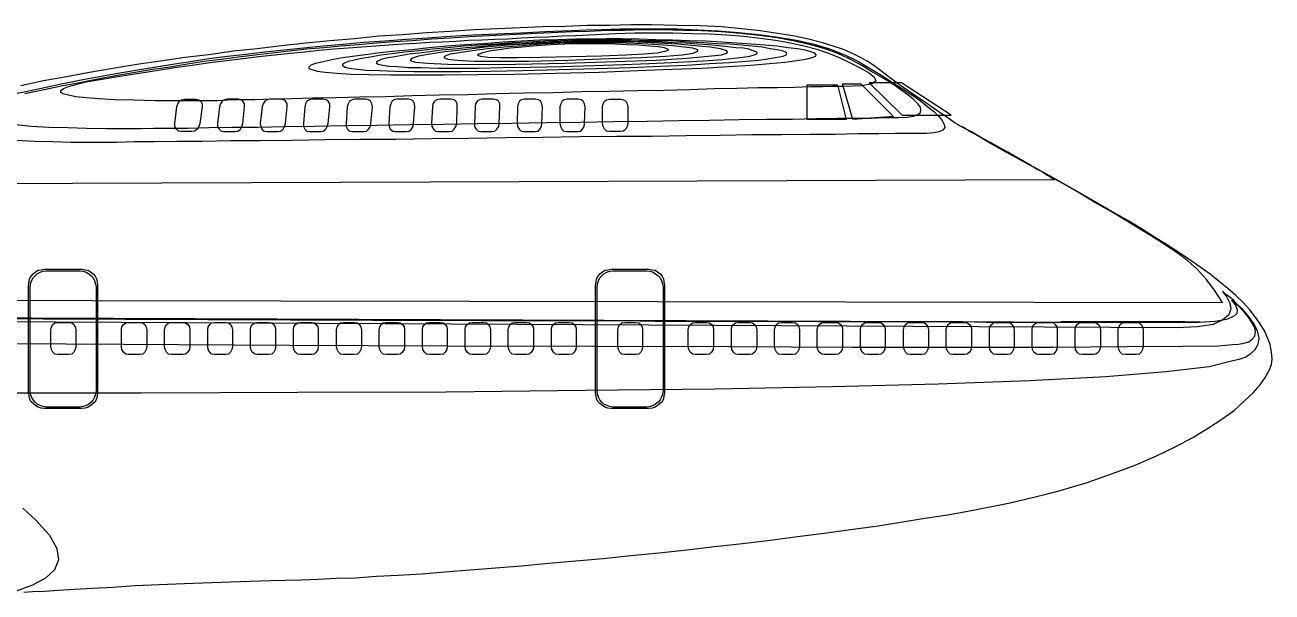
# Model space of a CAD drawing. Header units: millimetres. Extents: x -2022 to -1899, y 1897 to 1925.
# Drawn here: x -1930.94 to -1899, y 1897.37 to 1911.91 of the extents above; entities that cross this region are included whole.
import ezdxf

# ---------------------------------------------------------------- set-up
doc = ezdxf.new("R2010")
doc.units = ezdxf.units.MM
doc.header["$LTSCALE"] = 10
doc.layers.add('Aeronaves', color=2, linetype='Continuous')

msp = doc.modelspace()

# ---------------------------------------------------------------- linework, layer by layer
at = {"layer": 'Aeronaves'}
for points in [[(-1931.406, 1910.105), (-1930.923, 1910.206), (-1930.44, 1910.308), (-1929.97, 1910.41), (-1929.5, 1910.499), (-1929.03, 1910.587), (-1928.56, 1910.676), (-1928.102, 1910.753), (-1927.632, 1910.829), (-1927.162, 1910.905), (-1926.705, 1910.969), (-1926.235, 1911.045), (-1925.752, 1911.108), (-1925.282, 1911.159), (-1924.799, 1911.223), (-1924.304, 1911.274), (-1923.808, 1911.324), (-1923.3, 1911.375), (-1922.792, 1911.413), (-1922.271, 1911.464), (-1921.725, 1911.502), (-1921.178, 1911.54), (-1920.619, 1911.578), (-1920.047, 1911.617), (-1919.463, 1911.655), (-1918.853, 1911.68), (-1918.243, 1911.706), (-1917.608, 1911.744), (-1916.947, 1911.769), (-1916.566, 1911.782), (-1916.16, 1911.794), (-1915.702, 1911.807), (-1915.232, 1911.807), (-1914.737, 1911.807), (-1914.229, 1911.807), (-1913.708, 1911.782), (-1913.187, 1911.756), (-1912.666, 1911.718), (-1912.145, 1911.667), (-1911.649, 1911.591), (-1911.179, 1911.515), (-1910.722, 1911.413), (-1910.303, 1911.286), (-1909.922, 1911.134), (-1909.591, 1910.969), (-1909.286, 1910.791), (-1908.994, 1910.613), (-1908.715, 1910.435), (-1908.46, 1910.27), (-1908.219, 1910.118), (-1908.003, 1909.965), (-1907.813, 1909.813), (-1907.66, 1909.686), (-1907.533, 1909.559), (-1907.444, 1909.457), (-1907.393, 1909.356), (-1907.381, 1909.279), (-1907.431, 1909.216), (-1907.52, 1909.165), (-1907.66, 1909.14), (-1907.851, 1909.127), (-1908.016, 1909.127), (-1908.283, 1909.127), (-1908.638, 1909.127), (-1909.07, 1909.114), (-1909.591, 1909.114), (-1910.188, 1909.101), (-1910.836, 1909.101), (-1911.561, 1909.089), (-1912.323, 1909.089), (-1913.136, 1909.076), (-1914, 1909.063), (-1914.877, 1909.051), (-1915.791, 1909.051), (-1916.731, 1909.038), (-1917.672, 1909.025), (-1918.624, 1909.013), (-1919.577, 1909), (-1920.518, 1908.987), (-1921.445, 1908.974), (-1922.36, 1908.974), (-1923.249, 1908.962), (-1924.1, 1908.949), (-1924.913, 1908.936), (-1925.676, 1908.936), (-1926.387, 1908.924), (-1927.048, 1908.924), (-1927.632, 1908.911), (-1928.141, 1908.911), (-1928.585, 1908.898), (-1928.928, 1908.898), (-1929.182, 1908.898), (-1929.348, 1908.898), (-1929.767, 1908.898), (-1930.224, 1908.911), (-1930.694, 1908.924), (-1931.164, 1908.949)], [(-1904.56, 1907.945), (-1904.598, 1907.958), (-1904.649, 1907.983), (-1904.7, 1908.022), (-1904.763, 1908.06), (-1904.827, 1908.098), (-1904.903, 1908.149), (-1904.992, 1908.199), (-1905.106, 1908.263), (-1905.538, 1908.504), (-1905.919, 1908.708), (-1906.25, 1908.898), (-1906.529, 1909.063), (-1906.745, 1909.19), (-1906.91, 1909.279), (-1907.012, 1909.33), (-1907.05, 1909.356), (-1907.114, 1909.394), (-1907.292, 1909.521), (-1907.558, 1909.699), (-1907.863, 1909.915), (-1908.206, 1910.143), (-1908.537, 1910.371), (-1908.829, 1910.587), (-1909.058, 1910.765), (-1909.197, 1910.867), (-1909.363, 1910.981), (-1909.553, 1911.083), (-1909.756, 1911.185), (-1909.998, 1911.286), (-1910.265, 1911.375), (-1910.57, 1911.464), (-1910.9, 1911.553), (-1911.268, 1911.629), (-1911.662, 1911.693), (-1912.107, 1911.756), (-1912.577, 1911.807), (-1913.098, 1911.858), (-1913.644, 1911.883), (-1914.241, 1911.896), (-1914.889, 1911.909), (-1915.423, 1911.909), (-1915.969, 1911.896), (-1916.528, 1911.896), (-1917.1, 1911.871), (-1917.672, 1911.858), (-1918.256, 1911.833), (-1918.84, 1911.807), (-1919.438, 1911.782), (-1920.047, 1911.744), (-1920.657, 1911.706), (-1921.267, 1911.655), (-1921.877, 1911.617), (-1922.5, 1911.553), (-1923.122, 1911.502), (-1923.745, 1911.439), (-1924.367, 1911.375), (-1924.99, 1911.299), (-1925.612, 1911.235), (-1926.235, 1911.146), (-1926.845, 1911.07), (-1927.467, 1910.981), (-1928.077, 1910.892), (-1928.687, 1910.791), (-1929.284, 1910.689), (-1929.881, 1910.575), (-1930.466, 1910.473), (-1931.05, 1910.346)], [(-1930.974, 1897.375), (-1930.745, 1897.387), (-1930.44, 1897.4), (-1930.084, 1897.426), (-1929.678, 1897.451), (-1929.208, 1897.476), (-1928.687, 1897.502), (-1928.115, 1897.54), (-1927.505, 1897.565), (-1926.857, 1897.591), (-1926.159, 1897.616), (-1925.422, 1897.642), (-1924.659, 1897.667), (-1923.859, 1897.692), (-1923.427, 1897.705), (-1922.97, 1897.731), (-1922.474, 1897.743), (-1921.94, 1897.781), (-1921.381, 1897.807), (-1920.784, 1897.845), (-1920.174, 1897.896), (-1919.539, 1897.946), (-1918.891, 1897.997), (-1918.218, 1898.048), (-1917.532, 1898.112), (-1916.833, 1898.175), (-1916.134, 1898.239), (-1915.423, 1898.315), (-1914.699, 1898.378), (-1913.987, 1898.455), (-1913.276, 1898.544), (-1912.564, 1898.62), (-1911.853, 1898.709), (-1911.154, 1898.798), (-1910.468, 1898.887), (-1909.795, 1898.976), (-1909.147, 1899.065), (-1908.511, 1899.166), (-1907.889, 1899.268), (-1907.304, 1899.357), (-1906.745, 1899.458), (-1906.212, 1899.56), (-1905.704, 1899.662), (-1905.246, 1899.776), (-1904.814, 1899.878), (-1904.42, 1899.979), (-1903.734, 1900.183), (-1903.086, 1900.411), (-1902.502, 1900.627), (-1901.956, 1900.869), (-1901.473, 1901.097), (-1901.028, 1901.339), (-1900.622, 1901.58), (-1900.278, 1901.809), (-1899.961, 1902.038), (-1899.707, 1902.266), (-1899.478, 1902.482), (-1899.3, 1902.685), (-1899.173, 1902.876), (-1899.071, 1903.054), (-1899.008, 1903.206), (-1898.995, 1903.346), (-1899.008, 1903.524), (-1899.046, 1903.715), (-1899.11, 1903.892), (-1899.186, 1904.07), (-1899.3, 1904.248), (-1899.427, 1904.426), (-1899.567, 1904.604), (-1899.732, 1904.794), (-1899.923, 1904.972), (-1900.126, 1905.15), (-1900.342, 1905.328), (-1900.583, 1905.519), (-1900.837, 1905.697), (-1901.104, 1905.887), (-1901.384, 1906.078), (-1901.676, 1906.268), (-1902.006, 1906.472), (-1902.362, 1906.7), (-1902.769, 1906.942), (-1903.188, 1907.183), (-1903.633, 1907.437), (-1904.077, 1907.691), (-1904.522, 1907.945), (-1904.967, 1908.199), (-1905.386, 1908.428), (-1905.767, 1908.644), (-1906.123, 1908.847), (-1906.44, 1909.013), (-1906.694, 1909.165), (-1906.885, 1909.267), (-1907.012, 1909.33), (-1907.05, 1909.356), (-1907.114, 1909.394), (-1907.292, 1909.521), (-1907.558, 1909.699), (-1907.863, 1909.915), (-1908.206, 1910.143), (-1908.537, 1910.371), (-1908.829, 1910.587), (-1909.058, 1910.765), (-1909.197, 1910.867), (-1909.363, 1910.981), (-1909.553, 1911.083), (-1909.756, 1911.185), (-1909.998, 1911.286), (-1910.265, 1911.375), (-1910.57, 1911.464), (-1910.9, 1911.553), (-1911.268, 1911.629), (-1911.662, 1911.693), (-1912.107, 1911.756), (-1912.577, 1911.807), (-1913.098, 1911.858), (-1913.644, 1911.883), (-1914.241, 1911.896), (-1914.889, 1911.909), (-1915.423, 1911.909), (-1915.969, 1911.896), (-1916.528, 1911.896), (-1917.1, 1911.871), (-1917.672, 1911.858), (-1918.256, 1911.833), (-1918.84, 1911.807), (-1919.438, 1911.782), (-1920.047, 1911.744), (-1920.657, 1911.706), (-1921.267, 1911.655), (-1921.877, 1911.617), (-1922.5, 1911.553), (-1923.122, 1911.502), (-1923.745, 1911.439), (-1924.367, 1911.375), (-1924.99, 1911.299), (-1925.612, 1911.235), (-1926.235, 1911.146), (-1926.845, 1911.07), (-1927.467, 1910.981), (-1928.077, 1910.892), (-1928.687, 1910.791), (-1929.284, 1910.689), (-1929.881, 1910.575), (-1930.466, 1910.473), (-1931.05, 1910.346)], [(-1900.266, 1904.794), (-1900.469, 1905.112), (-1900.685, 1905.392), (-1900.914, 1905.646), (-1901.155, 1905.862), (-1901.397, 1906.052), (-1901.651, 1906.217), (-1901.879, 1906.37), (-1902.108, 1906.51), (-1902.413, 1906.7), (-1902.769, 1906.916), (-1903.137, 1907.132), (-1903.531, 1907.361), (-1903.938, 1907.602), (-1904.357, 1907.844), (-1904.763, 1908.072), (-1905.157, 1908.301), (-1905.538, 1908.517), (-1905.894, 1908.708), (-1906.212, 1908.898), (-1906.491, 1909.051), (-1906.733, 1909.178), (-1906.898, 1909.279), (-1907.012, 1909.33), (-1907.05, 1909.356), (-1907.114, 1909.394), (-1907.292, 1909.521), (-1907.558, 1909.699), (-1907.863, 1909.915), (-1908.206, 1910.143), (-1908.537, 1910.371), (-1908.829, 1910.587), (-1909.058, 1910.765), (-1909.197, 1910.867), (-1909.363, 1910.981), (-1909.553, 1911.083), (-1909.756, 1911.185), (-1909.998, 1911.286), (-1910.265, 1911.375), (-1910.57, 1911.464), (-1910.9, 1911.553), (-1911.268, 1911.629), (-1911.662, 1911.693), (-1912.107, 1911.756), (-1912.577, 1911.807), (-1913.098, 1911.858), (-1913.644, 1911.883), (-1914.241, 1911.896), (-1914.889, 1911.909), (-1915.423, 1911.909), (-1915.969, 1911.896), (-1916.528, 1911.896), (-1917.1, 1911.871), (-1917.672, 1911.858), (-1918.256, 1911.833), (-1918.84, 1911.807), (-1919.438, 1911.782), (-1920.047, 1911.744), (-1920.657, 1911.706), (-1921.267, 1911.655), (-1921.877, 1911.617), (-1922.5, 1911.553), (-1923.122, 1911.502), (-1923.745, 1911.439), (-1924.367, 1911.375), (-1924.99, 1911.299), (-1925.612, 1911.235), (-1926.235, 1911.146), (-1926.845, 1911.07), (-1927.467, 1910.981), (-1928.077, 1910.892), (-1928.687, 1910.791), (-1929.284, 1910.689), (-1929.881, 1910.575), (-1930.466, 1910.473), (-1931.05, 1910.346)], [(-1928.331, 1909.254), (-1928.191, 1909.254), (-1927.963, 1909.254), (-1927.645, 1909.267), (-1927.251, 1909.267), (-1926.768, 1909.267), (-1926.235, 1909.279), (-1925.638, 1909.292), (-1924.977, 1909.292), (-1924.278, 1909.305), (-1923.529, 1909.317), (-1922.741, 1909.33), (-1921.915, 1909.343), (-1921.077, 1909.356), (-1920.213, 1909.368), (-1919.349, 1909.381), (-1918.472, 1909.394), (-1917.583, 1909.406), (-1916.719, 1909.419), (-1915.855, 1909.432), (-1915.004, 1909.445), (-1914.19, 1909.457), (-1913.403, 1909.47), (-1912.653, 1909.483), (-1911.942, 1909.495), (-1911.281, 1909.495), (-1910.684, 1909.508), (-1910.138, 1909.521), (-1909.667, 1909.521), (-1909.261, 1909.521), (-1908.943, 1909.533), (-1908.702, 1909.533), (-1908.562, 1909.533), (-1908.346, 1909.546), (-1908.181, 1909.572), (-1908.067, 1909.61), (-1908.003, 1909.661), (-1907.99, 1909.724), (-1908.003, 1909.8), (-1908.067, 1909.889), (-1908.168, 1909.991), (-1908.295, 1910.092), (-1908.448, 1910.206), (-1908.626, 1910.333), (-1908.816, 1910.46), (-1909.032, 1910.587), (-1909.274, 1910.727), (-1909.502, 1910.867), (-1909.756, 1911.007), (-1910.074, 1911.159), (-1910.417, 1911.286), (-1910.811, 1911.401), (-1911.23, 1911.49), (-1911.675, 1911.578), (-1912.132, 1911.642), (-1912.615, 1911.693), (-1913.111, 1911.731), (-1913.606, 1911.756), (-1914.102, 1911.769), (-1914.597, 1911.782), (-1915.092, 1911.782), (-1915.575, 1911.769), (-1916.045, 1911.769), (-1916.49, 1911.744), (-1916.909, 1911.731), (-1917.468, 1911.706), (-1918.002, 1911.68), (-1918.536, 1911.655), (-1919.056, 1911.629), (-1919.552, 1911.604), (-1920.047, 1911.566), (-1920.53, 1911.54), (-1921.013, 1911.502), (-1921.483, 1911.477), (-1921.94, 1911.439), (-1922.398, 1911.401), (-1922.843, 1911.362), (-1923.287, 1911.324), (-1923.732, 1911.286), (-1924.177, 1911.235), (-1924.609, 1911.185), (-1925.041, 1911.134), (-1925.472, 1911.083), (-1925.917, 1911.019), (-1926.349, 1910.969), (-1926.781, 1910.905), (-1927.226, 1910.829), (-1927.67, 1910.765), (-1928.115, 1910.689), (-1928.573, 1910.613), (-1929.03, 1910.524), (-1929.5, 1910.435), (-1929.97, 1910.346), (-1930.453, 1910.244), (-1930.948, 1910.143)], [(-1929.068, 1910.499), (-1928.56, 1910.587), (-1928.064, 1910.664), (-1927.582, 1910.74), (-1927.111, 1910.816), (-1926.654, 1910.88), (-1926.209, 1910.943), (-1925.777, 1910.994), (-1925.358, 1911.045), (-1924.952, 1911.096), (-1924.545, 1911.146), (-1924.151, 1911.185), (-1923.77, 1911.223), (-1923.402, 1911.261), (-1923.033, 1911.299), (-1922.665, 1911.324), (-1922.309, 1911.35), (-1921.953, 1911.375), (-1921.61, 1911.401), (-1921.267, 1911.426), (-1920.924, 1911.439), (-1920.581, 1911.464), (-1920.251, 1911.477), (-1919.908, 1911.49), (-1919.577, 1911.515), (-1919.234, 1911.528), (-1918.904, 1911.54), (-1918.561, 1911.553), (-1918.231, 1911.578), (-1917.888, 1911.591), (-1917.532, 1911.604), (-1917.189, 1911.629), (-1916.833, 1911.642), (-1916.325, 1911.667), (-1915.817, 1911.693), (-1915.321, 1911.706), (-1914.826, 1911.706), (-1914.343, 1911.706), (-1913.86, 1911.693), (-1913.403, 1911.68), (-1912.958, 1911.655), (-1912.526, 1911.617), (-1912.107, 1911.566), (-1911.713, 1911.515), (-1911.332, 1911.451), (-1910.989, 1911.375), (-1910.658, 1911.286), (-1910.354, 1911.185), (-1910.087, 1911.07), (-1909.82, 1910.943), (-1909.566, 1910.816), (-1909.337, 1910.689), (-1909.185, 1910.575), (-1909.147, 1910.473), (-1909.235, 1910.397), (-1909.502, 1910.346), (-1909.972, 1910.333), (-1910.074, 1910.333), (-1910.252, 1910.333), (-1910.506, 1910.321), (-1910.836, 1910.321), (-1911.217, 1910.308), (-1911.662, 1910.295), (-1912.158, 1910.295), (-1912.704, 1910.283), (-1913.288, 1910.27), (-1913.911, 1910.244), (-1914.572, 1910.232), (-1915.258, 1910.219), (-1915.956, 1910.206), (-1916.681, 1910.194), (-1917.405, 1910.168), (-1918.142, 1910.156), (-1918.879, 1910.143), (-1919.603, 1910.118), (-1920.327, 1910.105), (-1921.026, 1910.092), (-1921.699, 1910.067), (-1922.36, 1910.054), (-1922.982, 1910.042), (-1923.567, 1910.029), (-1924.113, 1910.016), (-1924.609, 1910.004), (-1925.053, 1909.991), (-1925.434, 1909.991), (-1925.752, 1909.978), (-1926.006, 1909.965), (-1926.184, 1909.965), (-1926.286, 1909.965), (-1926.984, 1909.965), (-1927.607, 1909.965), (-1928.153, 1909.978), (-1928.636, 1909.991), (-1929.043, 1910.016), (-1929.373, 1910.042), (-1929.64, 1910.067), (-1929.83, 1910.105), (-1929.97, 1910.143), (-1930.021, 1910.181), (-1930.021, 1910.232), (-1929.957, 1910.283), (-1929.83, 1910.333), (-1929.64, 1910.384), (-1929.386, 1910.448), (-1929.068, 1910.499)], [(-1916.833, 1911.54), (-1917.29, 1911.528), (-1917.748, 1911.515), (-1918.231, 1911.49), (-1918.701, 1911.464), (-1919.184, 1911.426), (-1919.666, 1911.401), (-1920.136, 1911.362), (-1920.594, 1911.324), (-1921.026, 1911.274), (-1921.445, 1911.235), (-1921.852, 1911.197), (-1922.22, 1911.146), (-1922.55, 1911.096), (-1922.855, 1911.058), (-1923.122, 1911.007), (-1923.338, 1910.956), (-1923.503, 1910.918), (-1923.618, 1910.88), (-1923.668, 1910.829), (-1923.668, 1910.791), (-1923.592, 1910.765), (-1923.452, 1910.727), (-1923.249, 1910.702), (-1922.957, 1910.676), (-1922.588, 1910.651), (-1922.131, 1910.638), (-1921.572, 1910.626), (-1920.937, 1910.626), (-1920.2, 1910.626), (-1919.349, 1910.638), (-1918.396, 1910.651), (-1917.341, 1910.676), (-1916.236, 1910.702), (-1915.245, 1910.74), (-1914.368, 1910.778), (-1913.593, 1910.803), (-1912.92, 1910.842), (-1912.348, 1910.88), (-1911.865, 1910.918), (-1911.472, 1910.956), (-1911.167, 1910.994), (-1910.938, 1911.032), (-1910.773, 1911.07), (-1910.684, 1911.108), (-1910.671, 1911.146), (-1910.709, 1911.185), (-1910.811, 1911.223), (-1910.951, 1911.261), (-1911.154, 1911.299), (-1911.395, 1911.324), (-1911.675, 1911.362), (-1911.992, 1911.388), (-1912.336, 1911.413), (-1912.704, 1911.439), (-1913.098, 1911.464), (-1913.504, 1911.49), (-1913.924, 1911.502), (-1914.356, 1911.515), (-1914.788, 1911.528), (-1915.207, 1911.54), (-1915.639, 1911.553), (-1916.045, 1911.553), (-1916.452, 1911.54), (-1916.833, 1911.54)], [(-1916.833, 1911.54), (-1917.29, 1911.528), (-1917.748, 1911.515), (-1918.231, 1911.49), (-1918.701, 1911.464), (-1919.184, 1911.426), (-1919.666, 1911.401), (-1920.136, 1911.362), (-1920.594, 1911.324), (-1921.026, 1911.274), (-1921.445, 1911.235), (-1921.852, 1911.197), (-1922.22, 1911.146), (-1922.55, 1911.096), (-1922.855, 1911.058), (-1923.122, 1911.007), (-1923.338, 1910.956), (-1923.503, 1910.918), (-1923.618, 1910.88), (-1923.668, 1910.829), (-1923.668, 1910.791), (-1923.592, 1910.765), (-1923.452, 1910.727), (-1923.249, 1910.702), (-1922.957, 1910.676), (-1922.588, 1910.651), (-1922.131, 1910.638), (-1921.572, 1910.626), (-1920.937, 1910.626), (-1920.2, 1910.626), (-1919.349, 1910.638), (-1918.396, 1910.651), (-1917.341, 1910.676), (-1916.236, 1910.702), (-1915.245, 1910.74), (-1914.368, 1910.778), (-1913.593, 1910.803), (-1912.92, 1910.842), (-1912.348, 1910.88), (-1911.865, 1910.918), (-1911.472, 1910.956), (-1911.167, 1910.994), (-1910.938, 1911.032), (-1910.773, 1911.07), (-1910.684, 1911.108), (-1910.671, 1911.146), (-1910.709, 1911.185), (-1910.811, 1911.223), (-1910.951, 1911.261), (-1911.154, 1911.299), (-1911.395, 1911.324), (-1911.675, 1911.362), (-1911.992, 1911.388), (-1912.336, 1911.413), (-1912.704, 1911.439), (-1913.098, 1911.464), (-1913.504, 1911.49), (-1913.924, 1911.502), (-1914.356, 1911.515), (-1914.788, 1911.528), (-1915.207, 1911.54), (-1915.639, 1911.553), (-1916.045, 1911.553), (-1916.452, 1911.54), (-1916.833, 1911.54)], [(-1917.265, 1910.765), (-1916.299, 1910.791), (-1915.436, 1910.816), (-1914.661, 1910.854), (-1913.987, 1910.88), (-1913.403, 1910.918), (-1912.895, 1910.943), (-1912.475, 1910.981), (-1912.132, 1911.007), (-1911.865, 1911.045), (-1911.662, 1911.083), (-1911.522, 1911.108), (-1911.446, 1911.146), (-1911.421, 1911.185), (-1911.459, 1911.21), (-1911.548, 1911.248), (-1911.675, 1911.274), (-1911.853, 1911.299), (-1912.056, 1911.337), (-1912.31, 1911.362), (-1912.577, 1911.388), (-1912.882, 1911.413), (-1913.212, 1911.426), (-1913.555, 1911.451), (-1913.911, 1911.464), (-1914.279, 1911.49), (-1914.648, 1911.502), (-1915.029, 1911.502), (-1915.397, 1911.515), (-1915.779, 1911.515), (-1916.134, 1911.528), (-1916.49, 1911.515), (-1916.82, 1911.515), (-1917.214, 1911.502), (-1917.621, 1911.49), (-1918.04, 1911.464), (-1918.459, 1911.451), (-1918.879, 1911.413), (-1919.298, 1911.388), (-1919.704, 1911.362), (-1920.111, 1911.324), (-1920.492, 1911.286), (-1920.861, 1911.248), (-1921.216, 1911.21), (-1921.534, 1911.172), (-1921.826, 1911.134), (-1922.093, 1911.083), (-1922.322, 1911.045), (-1922.512, 1911.007), (-1922.652, 1910.969), (-1922.754, 1910.931), (-1922.804, 1910.892), (-1922.804, 1910.867), (-1922.741, 1910.829), (-1922.627, 1910.803), (-1922.436, 1910.778), (-1922.182, 1910.753), (-1921.852, 1910.74), (-1921.458, 1910.727), (-1920.975, 1910.715), (-1920.416, 1910.715), (-1919.768, 1910.715), (-1919.018, 1910.727), (-1918.193, 1910.74), (-1917.265, 1910.765)], [(-1917.189, 1910.842), (-1916.363, 1910.867), (-1915.613, 1910.892), (-1914.953, 1910.918), (-1914.381, 1910.943), (-1913.873, 1910.969), (-1913.441, 1910.994), (-1913.085, 1911.019), (-1912.78, 1911.058), (-1912.551, 1911.083), (-1912.374, 1911.108), (-1912.259, 1911.146), (-1912.196, 1911.172), (-1912.183, 1911.197), (-1912.208, 1911.223), (-1912.285, 1911.248), (-1912.399, 1911.286), (-1912.539, 1911.312), (-1912.729, 1911.324), (-1912.933, 1911.35), (-1913.174, 1911.375), (-1913.428, 1911.401), (-1913.708, 1911.413), (-1914, 1911.439), (-1914.305, 1911.451), (-1914.622, 1911.464), (-1914.94, 1911.477), (-1915.27, 1911.477), (-1915.588, 1911.49), (-1915.906, 1911.49), (-1916.223, 1911.49), (-1916.528, 1911.49), (-1916.808, 1911.49), (-1917.151, 1911.477), (-1917.494, 1911.464), (-1917.849, 1911.451), (-1918.218, 1911.426), (-1918.574, 1911.413), (-1918.929, 1911.388), (-1919.285, 1911.35), (-1919.628, 1911.324), (-1919.959, 1911.286), (-1920.276, 1911.261), (-1920.568, 1911.223), (-1920.848, 1911.185), (-1921.102, 1911.159), (-1921.331, 1911.121), (-1921.521, 1911.083), (-1921.686, 1911.058), (-1921.813, 1911.019), (-1921.902, 1910.981), (-1921.94, 1910.956), (-1921.94, 1910.931), (-1921.89, 1910.905), (-1921.775, 1910.88), (-1921.623, 1910.854), (-1921.407, 1910.842), (-1921.127, 1910.816), (-1920.784, 1910.816), (-1920.365, 1910.803), (-1919.882, 1910.803), (-1919.336, 1910.803), (-1918.701, 1910.816), (-1917.989, 1910.829), (-1917.189, 1910.842)], [(-1917.113, 1910.931), (-1915.804, 1910.969), (-1914.775, 1911.007), (-1913.987, 1911.058), (-1913.441, 1911.108), (-1913.098, 1911.146), (-1912.945, 1911.197), (-1912.958, 1911.248), (-1913.123, 1911.299), (-1913.39, 1911.337), (-1913.771, 1911.375), (-1914.216, 1911.413), (-1914.711, 1911.439), (-1915.245, 1911.464), (-1915.779, 1911.477), (-1916.312, 1911.477), (-1916.795, 1911.477), (-1917.367, 1911.451), (-1917.964, 1911.426), (-1918.574, 1911.388), (-1919.145, 1911.337), (-1919.692, 1911.274), (-1920.174, 1911.223), (-1920.568, 1911.159), (-1920.861, 1911.108), (-1921.038, 1911.045), (-1921.077, 1910.994), (-1920.937, 1910.956), (-1920.632, 1910.931), (-1920.111, 1910.905), (-1919.361, 1910.892), (-1918.37, 1910.905), (-1917.113, 1910.931)], [(-1917.036, 1911.007), (-1915.982, 1911.045), (-1915.156, 1911.07), (-1914.533, 1911.108), (-1914.102, 1911.146), (-1913.822, 1911.185), (-1913.708, 1911.235), (-1913.708, 1911.274), (-1913.835, 1911.312), (-1914.051, 1911.337), (-1914.356, 1911.375), (-1914.711, 1911.401), (-1915.118, 1911.426), (-1915.537, 1911.439), (-1915.969, 1911.451), (-1916.388, 1911.451), (-1916.782, 1911.451), (-1917.24, 1911.439), (-1917.722, 1911.413), (-1918.205, 1911.375), (-1918.663, 1911.337), (-1919.095, 1911.299), (-1919.488, 1911.248), (-1919.806, 1911.197), (-1920.047, 1911.159), (-1920.187, 1911.108), (-1920.213, 1911.07), (-1920.111, 1911.032), (-1919.857, 1911.007), (-1919.438, 1910.981), (-1918.84, 1910.981), (-1918.04, 1910.981), (-1917.036, 1911.007)], [(-1916.77, 1911.426), (-1917.113, 1911.413), (-1917.481, 1911.401), (-1917.837, 1911.375), (-1918.193, 1911.337), (-1918.51, 1911.312), (-1918.802, 1911.274), (-1919.044, 1911.235), (-1919.222, 1911.197), (-1919.323, 1911.159), (-1919.349, 1911.134), (-1919.272, 1911.108), (-1919.082, 1911.083), (-1918.764, 1911.07), (-1918.32, 1911.07), (-1917.722, 1911.083), (-1916.96, 1911.096), (-1916.172, 1911.121), (-1915.55, 1911.146), (-1915.08, 1911.172), (-1914.749, 1911.197), (-1914.546, 1911.235), (-1914.457, 1911.261), (-1914.47, 1911.286), (-1914.559, 1911.324), (-1914.724, 1911.35), (-1914.953, 1911.362), (-1915.22, 1911.388), (-1915.512, 1911.401), (-1915.829, 1911.413), (-1916.16, 1911.426), (-1916.477, 1911.426), (-1916.77, 1911.426)], [(-1908.486, 1910.422), (-1909.312, 1910.422), (-1908.473, 1909.597), (-1907.215, 1909.597), (-1908.486, 1910.422)], [(-1910.125, 1910.371), (-1909.909, 1909.483), (-1910.9, 1909.483), (-1910.9, 1910.371), (-1910.125, 1910.371)], [(-1909.528, 1910.397), (-1908.689, 1909.559), (-1909.731, 1909.483), (-1909.998, 1910.397), (-1909.528, 1910.397)], [(-1926.946, 1909.178), (-1927.01, 1909.19), (-1927.061, 1909.241), (-1927.099, 1909.305), (-1927.099, 1909.381), (-1927.048, 1909.813), (-1927.022, 1909.889), (-1926.984, 1909.953), (-1926.921, 1909.991), (-1926.845, 1910.004), (-1926.552, 1910.004), (-1926.489, 1909.991), (-1926.438, 1909.953), (-1926.4, 1909.889), (-1926.4, 1909.813), (-1926.463, 1909.381), (-1926.489, 1909.305), (-1926.527, 1909.241), (-1926.591, 1909.19), (-1926.667, 1909.178), (-1926.946, 1909.178)], [(-1926.006, 1909.381), (-1926.006, 1909.305), (-1925.968, 1909.241), (-1925.917, 1909.19), (-1925.854, 1909.178), (-1925.561, 1909.178), (-1925.485, 1909.19), (-1925.422, 1909.241), (-1925.384, 1909.305), (-1925.358, 1909.381), (-1925.32, 1909.813), (-1925.32, 1909.889), (-1925.358, 1909.953), (-1925.409, 1909.991), (-1925.472, 1910.004), (-1925.752, 1910.004), (-1925.828, 1909.991), (-1925.892, 1909.953), (-1925.93, 1909.889), (-1925.955, 1909.813), (-1926.006, 1909.381)], [(-1924.913, 1909.381), (-1924.901, 1909.305), (-1924.875, 1909.241), (-1924.812, 1909.19), (-1924.748, 1909.178), (-1924.469, 1909.178), (-1924.393, 1909.19), (-1924.329, 1909.241), (-1924.291, 1909.305), (-1924.266, 1909.381), (-1924.227, 1909.813), (-1924.227, 1909.889), (-1924.266, 1909.953), (-1924.316, 1909.991), (-1924.38, 1910.004), (-1924.672, 1910.004), (-1924.736, 1909.991), (-1924.799, 1909.953), (-1924.837, 1909.889), (-1924.863, 1909.813), (-1924.913, 1909.381)], [(-1923.808, 1909.381), (-1923.808, 1909.305), (-1923.77, 1909.241), (-1923.719, 1909.19), (-1923.656, 1909.178), (-1923.363, 1909.178), (-1923.3, 1909.19), (-1923.236, 1909.241), (-1923.198, 1909.305), (-1923.173, 1909.381), (-1923.135, 1909.813), (-1923.135, 1909.889), (-1923.173, 1909.953), (-1923.224, 1909.991), (-1923.3, 1910.004), (-1923.579, 1910.004), (-1923.656, 1909.991), (-1923.719, 1909.953), (-1923.757, 1909.889), (-1923.77, 1909.813), (-1923.808, 1909.381)], [(-1922.715, 1909.381), (-1922.715, 1909.305), (-1922.677, 1909.241), (-1922.627, 1909.19), (-1922.55, 1909.178), (-1922.271, 1909.178), (-1922.195, 1909.19), (-1922.144, 1909.241), (-1922.093, 1909.305), (-1922.08, 1909.381), (-1922.042, 1909.813), (-1922.055, 1909.889), (-1922.093, 1909.953), (-1922.144, 1909.991), (-1922.207, 1910.004), (-1922.5, 1910.004), (-1922.563, 1909.991), (-1922.627, 1909.953), (-1922.665, 1909.889), (-1922.69, 1909.813), (-1922.715, 1909.381)], [(-1921.623, 1909.381), (-1921.61, 1909.305), (-1921.585, 1909.241), (-1921.521, 1909.19), (-1921.458, 1909.178), (-1921.165, 1909.178), (-1921.102, 1909.19), (-1921.038, 1909.241), (-1921, 1909.305), (-1920.988, 1909.381), (-1920.95, 1909.813), (-1920.962, 1909.889), (-1921, 1909.953), (-1921.051, 1909.991), (-1921.115, 1910.004), (-1921.407, 1910.004), (-1921.483, 1909.991), (-1921.534, 1909.953), (-1921.572, 1909.889), (-1921.597, 1909.813), (-1921.623, 1909.381)], [(-1920.53, 1909.381), (-1920.518, 1909.305), (-1920.479, 1909.241), (-1920.429, 1909.19), (-1920.365, 1909.178), (-1920.073, 1909.178), (-1919.997, 1909.19), (-1919.946, 1909.241), (-1919.908, 1909.305), (-1919.882, 1909.381), (-1919.87, 1909.813), (-1919.87, 1909.889), (-1919.908, 1909.953), (-1919.959, 1909.991), (-1920.035, 1910.004), (-1920.314, 1910.004), (-1920.39, 1909.991), (-1920.454, 1909.953), (-1920.492, 1909.889), (-1920.505, 1909.813), (-1920.53, 1909.381)], [(-1919.425, 1909.381), (-1919.425, 1909.305), (-1919.387, 1909.241), (-1919.336, 1909.19), (-1919.26, 1909.178), (-1918.98, 1909.178), (-1918.904, 1909.19), (-1918.853, 1909.241), (-1918.802, 1909.305), (-1918.79, 1909.381), (-1918.777, 1909.813), (-1918.777, 1909.889), (-1918.815, 1909.953), (-1918.866, 1909.991), (-1918.942, 1910.004), (-1919.234, 1910.004), (-1919.298, 1909.991), (-1919.361, 1909.953), (-1919.399, 1909.889), (-1919.412, 1909.813), (-1919.425, 1909.381)], [(-1918.332, 1909.381), (-1918.32, 1909.305), (-1918.281, 1909.241), (-1918.231, 1909.19), (-1918.167, 1909.178), (-1917.875, 1909.178), (-1917.799, 1909.19), (-1917.748, 1909.241), (-1917.71, 1909.305), (-1917.697, 1909.381), (-1917.684, 1909.813), (-1917.697, 1909.889), (-1917.735, 1909.953), (-1917.786, 1909.991), (-1917.862, 1910.004), (-1918.142, 1910.004), (-1918.218, 1909.991), (-1918.269, 1909.953), (-1918.307, 1909.889), (-1918.32, 1909.813), (-1918.332, 1909.381)], [(-1917.24, 1909.381), (-1917.227, 1909.305), (-1917.189, 1909.241), (-1917.138, 1909.19), (-1917.062, 1909.178), (-1916.782, 1909.178), (-1916.706, 1909.19), (-1916.655, 1909.241), (-1916.617, 1909.305), (-1916.604, 1909.381), (-1916.592, 1909.813), (-1916.604, 1909.889), (-1916.643, 1909.953), (-1916.693, 1909.991), (-1916.77, 1910.004), (-1917.049, 1910.004), (-1917.125, 1909.991), (-1917.176, 1909.953), (-1917.214, 1909.889), (-1917.24, 1909.813), (-1917.24, 1909.381)], [(-1915.969, 1909.178), (-1916.045, 1909.19), (-1916.096, 1909.241), (-1916.134, 1909.305), (-1916.147, 1909.381), (-1916.147, 1909.813), (-1916.134, 1909.889), (-1916.096, 1909.953), (-1916.045, 1909.991), (-1915.969, 1910.004), (-1915.677, 1910.004), (-1915.613, 1909.991), (-1915.55, 1909.953), (-1915.512, 1909.889), (-1915.499, 1909.813), (-1915.499, 1909.381), (-1915.512, 1909.305), (-1915.55, 1909.241), (-1915.613, 1909.19), (-1915.677, 1909.178), (-1915.969, 1909.178)], [(-1931.177, 1909.356), (-1930.77, 1909.317), (-1930.326, 1909.292), (-1929.843, 1909.279), (-1929.36, 1909.267), (-1928.852, 1909.254), (-1928.331, 1909.254)], [(-1975.479, 1907.681), (-1904.56, 1907.945)], [(-1930.847, 1903.74), (-1930.847, 1905.239), (-1930.834, 1905.328), (-1930.821, 1905.404), (-1930.783, 1905.468), (-1930.732, 1905.531), (-1930.669, 1905.582), (-1930.605, 1905.62), (-1930.529, 1905.633), (-1930.44, 1905.646), (-1929.487, 1905.646), (-1929.398, 1905.633), (-1929.322, 1905.62), (-1929.259, 1905.582), (-1929.195, 1905.531), (-1929.144, 1905.468), (-1929.106, 1905.404), (-1929.093, 1905.328), (-1929.081, 1905.239), (-1929.081, 1903.74)], [(-1916.325, 1903.74), (-1916.325, 1905.239), (-1916.312, 1905.328), (-1916.299, 1905.404), (-1916.261, 1905.468), (-1916.211, 1905.531), (-1916.147, 1905.582), (-1916.083, 1905.62), (-1916.007, 1905.633), (-1915.918, 1905.646), (-1914.965, 1905.646), (-1914.877, 1905.633), (-1914.8, 1905.62), (-1914.737, 1905.582), (-1914.673, 1905.531), (-1914.622, 1905.468), (-1914.584, 1905.404), (-1914.572, 1905.328), (-1914.559, 1905.239), (-1914.559, 1903.74)], [(-1930.809, 1903.74), (-1930.809, 1905.201), (-1930.796, 1905.277), (-1930.77, 1905.354), (-1930.732, 1905.43), (-1930.682, 1905.481), (-1930.631, 1905.531), (-1930.554, 1905.569), (-1930.478, 1905.595), (-1930.402, 1905.608), (-1929.538, 1905.608), (-1929.449, 1905.595), (-1929.373, 1905.569), (-1929.309, 1905.531), (-1929.246, 1905.481), (-1929.195, 1905.43), (-1929.157, 1905.354), (-1929.132, 1905.277), (-1929.119, 1905.201), (-1929.119, 1903.715)], [(-1916.287, 1903.74), (-1916.287, 1905.201), (-1916.274, 1905.277), (-1916.249, 1905.354), (-1916.211, 1905.43), (-1916.16, 1905.481), (-1916.109, 1905.531), (-1916.033, 1905.569), (-1915.956, 1905.595), (-1915.88, 1905.608), (-1915.016, 1905.608), (-1914.927, 1905.595), (-1914.851, 1905.569), (-1914.788, 1905.531), (-1914.724, 1905.481), (-1914.673, 1905.43), (-1914.635, 1905.354), (-1914.61, 1905.277), (-1914.597, 1905.201), (-1914.597, 1903.715)], [(-1900.266, 1905.074), (-1900.151, 1904.934), (-1900.075, 1904.782), (-1900.05, 1904.629), (-1900.101, 1904.477), (-1900.253, 1904.35), (-1900.507, 1904.235), (-1900.901, 1904.172), (-1901.447, 1904.147), (-1955.515, 1904.418)], [(-1932.13, 1902.482), (-1927.963, 1902.482), (-1923.961, 1902.495), (-1920.149, 1902.508), (-1916.579, 1902.546), (-1913.263, 1902.584), (-1910.252, 1902.647), (-1907.546, 1902.711), (-1905.208, 1902.8), (-1903.251, 1902.901), (-1901.714, 1903.028), (-1900.609, 1903.156), (-1899.999, 1903.308), (-1899.834, 1903.346), (-1899.681, 1903.397), (-1899.542, 1903.486), (-1899.427, 1903.588), (-1899.351, 1903.727), (-1899.326, 1903.88), (-1899.364, 1904.07), (-1899.478, 1904.286), (-1899.605, 1904.451), (-1899.732, 1904.604), (-1899.872, 1904.731), (-1899.986, 1904.858), (-1900.101, 1904.947), (-1900.19, 1905.01), (-1900.24, 1905.061), (-1900.266, 1905.074)], [(-1958.171, 1904.895), (-1900.266, 1904.794)], [(-1900.037, 1904.858), (-1899.935, 1904.731), (-1899.885, 1904.617), (-1899.897, 1904.515), (-1899.986, 1904.439), (-1900.164, 1904.363), (-1900.456, 1904.312), (-1900.863, 1904.286), (-1901.422, 1904.274), (-1955.942, 1904.494)], [(-1932.854, 1903.753), (-1928.42, 1903.727), (-1924.164, 1903.702), (-1920.124, 1903.689), (-1916.35, 1903.676), (-1912.882, 1903.664), (-1909.744, 1903.651), (-1906.974, 1903.651), (-1904.611, 1903.651), (-1902.705, 1903.664), (-1901.269, 1903.676), (-1900.367, 1903.689), (-1900.012, 1903.715), (-1899.859, 1903.727), (-1899.719, 1903.753), (-1899.592, 1903.791), (-1899.503, 1903.854), (-1899.44, 1903.931), (-1899.415, 1904.032), (-1899.44, 1904.159), (-1899.529, 1904.312), (-1899.605, 1904.426), (-1899.694, 1904.528), (-1899.783, 1904.629), (-1899.859, 1904.706), (-1899.935, 1904.769), (-1899.986, 1904.82), (-1900.024, 1904.845), (-1900.037, 1904.858)], [(-1903.988, 1904.286), (-1904.065, 1904.286), (-1904.242, 1904.286), (-1904.497, 1904.286), (-1904.84, 1904.286), (-1905.272, 1904.286), (-1905.754, 1904.286), (-1906.313, 1904.286), (-1906.923, 1904.299), (-1907.584, 1904.299), (-1908.295, 1904.299), (-1909.045, 1904.299), (-1909.82, 1904.299), (-1910.62, 1904.299), (-1911.446, 1904.312), (-1912.272, 1904.312), (-1913.111, 1904.312), (-1913.949, 1904.312), (-1914.788, 1904.312), (-1915.601, 1904.324), (-1916.401, 1904.324), (-1917.163, 1904.324), (-1917.9, 1904.324), (-1918.599, 1904.324), (-1919.247, 1904.324), (-1919.844, 1904.337), (-1920.39, 1904.337), (-1920.861, 1904.337), (-1921.267, 1904.337), (-1921.585, 1904.337), (-1921.826, 1904.337), (-1921.979, 1904.337), (-1922.029, 1904.337), (-1955.83, 1904.474)], [(-1930.097, 1903.46), (-1930.173, 1903.473), (-1930.224, 1903.524), (-1930.262, 1903.588), (-1930.275, 1903.664), (-1930.275, 1904.096), (-1930.262, 1904.172), (-1930.224, 1904.235), (-1930.173, 1904.274), (-1930.097, 1904.286), (-1929.818, 1904.286), (-1929.741, 1904.274), (-1929.691, 1904.235), (-1929.652, 1904.172), (-1929.64, 1904.096), (-1929.64, 1903.664), (-1929.652, 1903.588), (-1929.691, 1903.524), (-1929.741, 1903.473), (-1929.818, 1903.46), (-1930.097, 1903.46)], [(-1928.293, 1903.46), (-1928.357, 1903.473), (-1928.42, 1903.524), (-1928.458, 1903.588), (-1928.471, 1903.664), (-1928.471, 1904.096), (-1928.458, 1904.172), (-1928.42, 1904.235), (-1928.357, 1904.274), (-1928.293, 1904.286), (-1928.001, 1904.286), (-1927.925, 1904.274), (-1927.874, 1904.235), (-1927.836, 1904.172), (-1927.823, 1904.096), (-1927.823, 1903.664), (-1927.836, 1903.588), (-1927.874, 1903.524), (-1927.925, 1903.473), (-1928.001, 1903.46), (-1928.293, 1903.46)], [(-1927.188, 1903.46), (-1927.264, 1903.473), (-1927.315, 1903.524), (-1927.353, 1903.588), (-1927.366, 1903.664), (-1927.366, 1904.096), (-1927.353, 1904.172), (-1927.315, 1904.235), (-1927.264, 1904.274), (-1927.188, 1904.286), (-1926.895, 1904.286), (-1926.832, 1904.274), (-1926.768, 1904.235), (-1926.73, 1904.172), (-1926.718, 1904.096), (-1926.718, 1903.664), (-1926.73, 1903.588), (-1926.768, 1903.524), (-1926.832, 1903.473), (-1926.895, 1903.46), (-1927.188, 1903.46)], [(-1926.082, 1903.46), (-1926.159, 1903.473), (-1926.209, 1903.524), (-1926.247, 1903.588), (-1926.26, 1903.664), (-1926.26, 1904.096), (-1926.247, 1904.172), (-1926.209, 1904.235), (-1926.159, 1904.274), (-1926.082, 1904.286), (-1925.803, 1904.286), (-1925.727, 1904.274), (-1925.676, 1904.235), (-1925.638, 1904.172), (-1925.625, 1904.096), (-1925.625, 1903.664), (-1925.638, 1903.588), (-1925.676, 1903.524), (-1925.727, 1903.473), (-1925.803, 1903.46), (-1926.082, 1903.46)], [(-1924.99, 1903.46), (-1925.053, 1903.473), (-1925.117, 1903.524), (-1925.155, 1903.588), (-1925.168, 1903.664), (-1925.168, 1904.096), (-1925.155, 1904.172), (-1925.117, 1904.235), (-1925.053, 1904.274), (-1924.99, 1904.286), (-1924.697, 1904.286), (-1924.621, 1904.274), (-1924.57, 1904.235), (-1924.532, 1904.172), (-1924.52, 1904.096), (-1924.52, 1903.664), (-1924.532, 1903.588), (-1924.57, 1903.524), (-1924.621, 1903.473), (-1924.697, 1903.46), (-1924.99, 1903.46)], [(-1923.884, 1903.46), (-1923.961, 1903.473), (-1924.011, 1903.524), (-1924.05, 1903.588), (-1924.062, 1903.664), (-1924.062, 1904.096), (-1924.05, 1904.172), (-1924.011, 1904.235), (-1923.961, 1904.274), (-1923.884, 1904.286), (-1923.605, 1904.286), (-1923.529, 1904.274), (-1923.478, 1904.235), (-1923.44, 1904.172), (-1923.427, 1904.096), (-1923.427, 1903.664), (-1923.44, 1903.588), (-1923.478, 1903.524), (-1923.529, 1903.473), (-1923.605, 1903.46), (-1923.884, 1903.46)], [(-1922.779, 1903.46), (-1922.855, 1903.473), (-1922.906, 1903.524), (-1922.944, 1903.588), (-1922.957, 1903.664), (-1922.957, 1904.096), (-1922.944, 1904.172), (-1922.906, 1904.235), (-1922.855, 1904.274), (-1922.779, 1904.286), (-1922.5, 1904.286), (-1922.423, 1904.274), (-1922.372, 1904.235), (-1922.334, 1904.172), (-1922.322, 1904.096), (-1922.322, 1903.664), (-1922.334, 1903.588), (-1922.372, 1903.524), (-1922.423, 1903.473), (-1922.5, 1903.46), (-1922.779, 1903.46)], [(-1921.686, 1903.46), (-1921.763, 1903.473), (-1921.813, 1903.524), (-1921.852, 1903.588), (-1921.864, 1903.664), (-1921.864, 1904.096), (-1921.852, 1904.172), (-1921.813, 1904.235), (-1921.763, 1904.274), (-1921.686, 1904.286), (-1921.394, 1904.286), (-1921.331, 1904.274), (-1921.267, 1904.235), (-1921.229, 1904.172), (-1921.216, 1904.096), (-1921.216, 1903.664), (-1921.229, 1903.588), (-1921.267, 1903.524), (-1921.331, 1903.473), (-1921.394, 1903.46), (-1921.686, 1903.46)], [(-1920.581, 1903.46), (-1920.657, 1903.473), (-1920.708, 1903.524), (-1920.746, 1903.588), (-1920.759, 1903.664), (-1920.759, 1904.096), (-1920.746, 1904.172), (-1920.708, 1904.235), (-1920.657, 1904.274), (-1920.581, 1904.286), (-1920.302, 1904.286), (-1920.225, 1904.274), (-1920.174, 1904.235), (-1920.136, 1904.172), (-1920.124, 1904.096), (-1920.124, 1903.664), (-1920.136, 1903.588), (-1920.174, 1903.524), (-1920.225, 1903.473), (-1920.302, 1903.46), (-1920.581, 1903.46)], [(-1919.488, 1903.46), (-1919.552, 1903.473), (-1919.615, 1903.524), (-1919.654, 1903.588), (-1919.666, 1903.664), (-1919.666, 1904.096), (-1919.654, 1904.172), (-1919.615, 1904.235), (-1919.552, 1904.274), (-1919.488, 1904.286), (-1919.196, 1904.286), (-1919.12, 1904.274), (-1919.069, 1904.235), (-1919.031, 1904.172), (-1919.018, 1904.096), (-1919.018, 1903.664), (-1919.031, 1903.588), (-1919.069, 1903.524), (-1919.12, 1903.473), (-1919.196, 1903.46), (-1919.488, 1903.46)], [(-1918.383, 1903.46), (-1918.459, 1903.473), (-1918.51, 1903.524), (-1918.548, 1903.588), (-1918.561, 1903.664), (-1918.561, 1904.096), (-1918.548, 1904.172), (-1918.51, 1904.235), (-1918.459, 1904.274), (-1918.383, 1904.286), (-1918.091, 1904.286), (-1918.027, 1904.274), (-1917.964, 1904.235), (-1917.926, 1904.172), (-1917.913, 1904.096), (-1917.913, 1903.664), (-1917.926, 1903.588), (-1917.964, 1903.524), (-1918.027, 1903.473), (-1918.091, 1903.46), (-1918.383, 1903.46)], [(-1917.278, 1903.46), (-1917.354, 1903.473), (-1917.405, 1903.524), (-1917.443, 1903.588), (-1917.456, 1903.664), (-1917.456, 1904.096), (-1917.443, 1904.172), (-1917.405, 1904.235), (-1917.354, 1904.274), (-1917.278, 1904.286), (-1916.998, 1904.286), (-1916.922, 1904.274), (-1916.871, 1904.235), (-1916.833, 1904.172), (-1916.82, 1904.096), (-1916.82, 1903.664), (-1916.833, 1903.588), (-1916.871, 1903.524), (-1916.922, 1903.473), (-1916.998, 1903.46), (-1917.278, 1903.46)], [(-1915.575, 1903.46), (-1915.652, 1903.473), (-1915.702, 1903.524), (-1915.74, 1903.588), (-1915.753, 1903.664), (-1915.753, 1904.096), (-1915.74, 1904.172), (-1915.702, 1904.235), (-1915.652, 1904.274), (-1915.575, 1904.286), (-1915.296, 1904.286), (-1915.22, 1904.274), (-1915.169, 1904.235), (-1915.131, 1904.172), (-1915.118, 1904.096), (-1915.118, 1903.664), (-1915.131, 1903.588), (-1915.169, 1903.524), (-1915.22, 1903.473), (-1915.296, 1903.46), (-1915.575, 1903.46)], [(-1913.771, 1903.46), (-1913.835, 1903.473), (-1913.898, 1903.524), (-1913.936, 1903.588), (-1913.949, 1903.664), (-1913.949, 1904.096), (-1913.936, 1904.172), (-1913.898, 1904.235), (-1913.835, 1904.274), (-1913.771, 1904.286), (-1913.479, 1904.286), (-1913.403, 1904.274), (-1913.352, 1904.235), (-1913.314, 1904.172), (-1913.301, 1904.096), (-1913.301, 1903.664), (-1913.314, 1903.588), (-1913.352, 1903.524), (-1913.403, 1903.473), (-1913.479, 1903.46), (-1913.771, 1903.46)], [(-1912.666, 1903.46), (-1912.742, 1903.473), (-1912.793, 1903.524), (-1912.831, 1903.588), (-1912.844, 1903.664), (-1912.844, 1904.096), (-1912.831, 1904.172), (-1912.793, 1904.235), (-1912.742, 1904.274), (-1912.666, 1904.286), (-1912.374, 1904.286), (-1912.31, 1904.274), (-1912.247, 1904.235), (-1912.208, 1904.172), (-1912.196, 1904.096), (-1912.196, 1903.664), (-1912.208, 1903.588), (-1912.247, 1903.524), (-1912.31, 1903.473), (-1912.374, 1903.46), (-1912.666, 1903.46)], [(-1911.561, 1903.46), (-1911.637, 1903.473), (-1911.688, 1903.524), (-1911.726, 1903.588), (-1911.738, 1903.664), (-1911.738, 1904.096), (-1911.726, 1904.172), (-1911.688, 1904.235), (-1911.637, 1904.274), (-1911.561, 1904.286), (-1911.281, 1904.286), (-1911.205, 1904.274), (-1911.154, 1904.235), (-1911.116, 1904.172), (-1911.103, 1904.096), (-1911.103, 1903.664), (-1911.116, 1903.588), (-1911.154, 1903.524), (-1911.205, 1903.473), (-1911.281, 1903.46), (-1911.561, 1903.46)], [(-1910.468, 1903.46), (-1910.531, 1903.473), (-1910.595, 1903.524), (-1910.633, 1903.588), (-1910.646, 1903.664), (-1910.646, 1904.096), (-1910.633, 1904.172), (-1910.595, 1904.235), (-1910.531, 1904.274), (-1910.468, 1904.286), (-1910.176, 1904.286), (-1910.099, 1904.274), (-1910.049, 1904.235), (-1910.01, 1904.172), (-1909.998, 1904.096), (-1909.998, 1903.664), (-1910.01, 1903.588), (-1910.049, 1903.524), (-1910.099, 1903.473), (-1910.176, 1903.46), (-1910.468, 1903.46)], [(-1909.363, 1903.46), (-1909.439, 1903.473), (-1909.49, 1903.524), (-1909.528, 1903.588), (-1909.54, 1903.664), (-1909.54, 1904.096), (-1909.528, 1904.172), (-1909.49, 1904.235), (-1909.439, 1904.274), (-1909.363, 1904.286), (-1909.083, 1904.286), (-1909.007, 1904.274), (-1908.956, 1904.235), (-1908.918, 1904.172), (-1908.905, 1904.096), (-1908.905, 1903.664), (-1908.918, 1903.588), (-1908.956, 1903.524), (-1909.007, 1903.473), (-1909.083, 1903.46), (-1909.363, 1903.46)], [(-1908.257, 1903.46), (-1908.333, 1903.473), (-1908.384, 1903.524), (-1908.422, 1903.588), (-1908.435, 1903.664), (-1908.435, 1904.096), (-1908.422, 1904.172), (-1908.384, 1904.235), (-1908.333, 1904.274), (-1908.257, 1904.286), (-1907.978, 1904.286), (-1907.901, 1904.274), (-1907.851, 1904.235), (-1907.813, 1904.172), (-1907.8, 1904.096), (-1907.8, 1903.664), (-1907.813, 1903.588), (-1907.851, 1903.524), (-1907.901, 1903.473), (-1907.978, 1903.46), (-1908.257, 1903.46)], [(-1907.165, 1903.46), (-1907.241, 1903.473), (-1907.292, 1903.524), (-1907.33, 1903.588), (-1907.342, 1903.664), (-1907.342, 1904.096), (-1907.33, 1904.172), (-1907.292, 1904.235), (-1907.241, 1904.274), (-1907.165, 1904.286), (-1906.872, 1904.286), (-1906.809, 1904.274), (-1906.745, 1904.235), (-1906.707, 1904.172), (-1906.694, 1904.096), (-1906.694, 1903.664), (-1906.707, 1903.588), (-1906.745, 1903.524), (-1906.809, 1903.473), (-1906.872, 1903.46), (-1907.165, 1903.46)], [(-1906.059, 1903.46), (-1906.135, 1903.473), (-1906.186, 1903.524), (-1906.224, 1903.588), (-1906.237, 1903.664), (-1906.237, 1904.096), (-1906.224, 1904.172), (-1906.186, 1904.235), (-1906.135, 1904.274), (-1906.059, 1904.286), (-1905.78, 1904.286), (-1905.704, 1904.274), (-1905.653, 1904.235), (-1905.615, 1904.172), (-1905.602, 1904.096), (-1905.602, 1903.664), (-1905.615, 1903.588), (-1905.653, 1903.524), (-1905.704, 1903.473), (-1905.78, 1903.46), (-1906.059, 1903.46)], [(-1904.967, 1903.46), (-1905.03, 1903.473), (-1905.094, 1903.524), (-1905.132, 1903.588), (-1905.144, 1903.664), (-1905.144, 1904.096), (-1905.132, 1904.172), (-1905.094, 1904.235), (-1905.03, 1904.274), (-1904.967, 1904.286), (-1904.674, 1904.286), (-1904.598, 1904.274), (-1904.547, 1904.235), (-1904.509, 1904.172), (-1904.497, 1904.096), (-1904.497, 1903.664), (-1904.509, 1903.588), (-1904.547, 1903.524), (-1904.598, 1903.473), (-1904.674, 1903.46), (-1904.967, 1903.46)], [(-1904.408, 1904.312), (-1904.382, 1904.312), (-1904.293, 1904.312), (-1904.166, 1904.312), (-1904.026, 1904.312), (-1903.874, 1904.312), (-1903.734, 1904.312), (-1903.607, 1904.312), (-1903.531, 1904.312)], [(-1903.861, 1903.46), (-1903.938, 1903.473), (-1903.988, 1903.524), (-1904.026, 1903.588), (-1904.039, 1903.664), (-1904.039, 1904.096), (-1904.026, 1904.172), (-1903.988, 1904.235), (-1903.938, 1904.274), (-1903.861, 1904.286), (-1903.569, 1904.286), (-1903.506, 1904.274), (-1903.442, 1904.235), (-1903.404, 1904.172), (-1903.391, 1904.096), (-1903.391, 1903.664), (-1903.404, 1903.588), (-1903.442, 1903.524), (-1903.506, 1903.473), (-1903.569, 1903.46), (-1903.861, 1903.46)], [(-1903.15, 1904.299), (-1903.226, 1904.299), (-1903.34, 1904.299), (-1903.467, 1904.299), (-1903.607, 1904.299), (-1903.747, 1904.286), (-1903.861, 1904.286), (-1903.938, 1904.286), (-1903.963, 1904.286)], [(-1902.756, 1904.299), (-1902.832, 1904.299), (-1902.934, 1904.299), (-1903.061, 1904.299), (-1903.188, 1904.299), (-1903.315, 1904.286), (-1903.417, 1904.286), (-1903.493, 1904.286), (-1903.518, 1904.286)], [(-1902.375, 1904.299), (-1902.438, 1904.299), (-1902.54, 1904.299), (-1902.654, 1904.299), (-1902.781, 1904.299), (-1902.896, 1904.286), (-1902.997, 1904.286), (-1903.061, 1904.286), (-1903.086, 1904.286)], [(-1902.756, 1903.46), (-1902.832, 1903.473), (-1902.883, 1903.524), (-1902.921, 1903.588), (-1902.934, 1903.664), (-1902.934, 1904.096), (-1902.921, 1904.172), (-1902.883, 1904.235), (-1902.832, 1904.274), (-1902.756, 1904.286), (-1902.476, 1904.286), (-1902.4, 1904.274), (-1902.349, 1904.235), (-1902.311, 1904.172), (-1902.299, 1904.096), (-1902.299, 1903.664), (-1902.311, 1903.588), (-1902.349, 1903.524), (-1902.4, 1903.473), (-1902.476, 1903.46), (-1902.756, 1903.46)], [(-1901.994, 1904.299), (-1902.057, 1904.299), (-1902.146, 1904.299), (-1902.248, 1904.299), (-1902.362, 1904.299), (-1902.464, 1904.299), (-1902.553, 1904.299), (-1902.616, 1904.299), (-1902.642, 1904.299)], [(-1901.612, 1904.299), (-1901.663, 1904.299), (-1901.752, 1904.299), (-1901.841, 1904.299), (-1901.943, 1904.299), (-1902.044, 1904.299), (-1902.121, 1904.299), (-1902.172, 1904.299), (-1902.197, 1904.299)], [(-1901.231, 1904.299), (-1901.282, 1904.299), (-1901.358, 1904.299), (-1901.447, 1904.299), (-1901.536, 1904.299), (-1901.625, 1904.299), (-1901.701, 1904.299), (-1901.752, 1904.299), (-1901.765, 1904.299)], [(-1901.32, 1904.299), (-1901.308, 1904.299), (-1901.257, 1904.299), (-1901.193, 1904.299), (-1901.117, 1904.299), (-1901.041, 1904.299), (-1900.952, 1904.299), (-1900.888, 1904.299), (-1900.837, 1904.299)], [(-1929.081, 1903.74), (-1929.081, 1902.482), (-1929.093, 1902.406), (-1929.106, 1902.33), (-1929.144, 1902.253), (-1929.195, 1902.203), (-1929.259, 1902.152), (-1929.322, 1902.114), (-1929.398, 1902.088), (-1929.487, 1902.076), (-1930.44, 1902.076), (-1930.529, 1902.088), (-1930.605, 1902.114), (-1930.669, 1902.152), (-1930.732, 1902.203), (-1930.783, 1902.253), (-1930.821, 1902.33), (-1930.834, 1902.406), (-1930.847, 1902.482), (-1930.847, 1903.74)], [(-1929.119, 1903.715), (-1929.119, 1902.533), (-1929.132, 1902.444), (-1929.157, 1902.368), (-1929.195, 1902.304), (-1929.246, 1902.241), (-1929.309, 1902.19), (-1929.373, 1902.152), (-1929.449, 1902.126), (-1929.538, 1902.114), (-1930.402, 1902.114), (-1930.478, 1902.126), (-1930.554, 1902.152), (-1930.631, 1902.19), (-1930.682, 1902.241), (-1930.732, 1902.304), (-1930.77, 1902.368), (-1930.796, 1902.444), (-1930.809, 1902.533), (-1930.809, 1903.74)], [(-1914.559, 1903.74), (-1914.559, 1902.482), (-1914.572, 1902.406), (-1914.584, 1902.33), (-1914.622, 1902.253), (-1914.673, 1902.203), (-1914.737, 1902.152), (-1914.8, 1902.114), (-1914.877, 1902.088), (-1914.965, 1902.076), (-1915.918, 1902.076), (-1916.007, 1902.088), (-1916.083, 1902.114), (-1916.147, 1902.152), (-1916.211, 1902.203), (-1916.261, 1902.253), (-1916.299, 1902.33), (-1916.312, 1902.406), (-1916.325, 1902.482), (-1916.325, 1903.74)], [(-1914.597, 1903.715), (-1914.597, 1902.533), (-1914.61, 1902.444), (-1914.635, 1902.368), (-1914.673, 1902.304), (-1914.724, 1902.241), (-1914.788, 1902.19), (-1914.851, 1902.152), (-1914.927, 1902.126), (-1915.016, 1902.114), (-1915.88, 1902.114), (-1915.956, 1902.126), (-1916.033, 1902.152), (-1916.109, 1902.19), (-1916.16, 1902.241), (-1916.211, 1902.304), (-1916.249, 1902.368), (-1916.274, 1902.444), (-1916.287, 1902.533), (-1916.287, 1903.74)], [(-1930.999, 1899.522), (-1930.669, 1899.23), (-1930.313, 1898.836), (-1930.123, 1898.493), (-1930.084, 1898.201), (-1930.186, 1897.946), (-1930.415, 1897.731), (-1930.745, 1897.553), (-1931.164, 1897.4)]]:
    msp.add_lwpolyline(points, dxfattribs=at)

doc.saveas('drawing.dxf')
